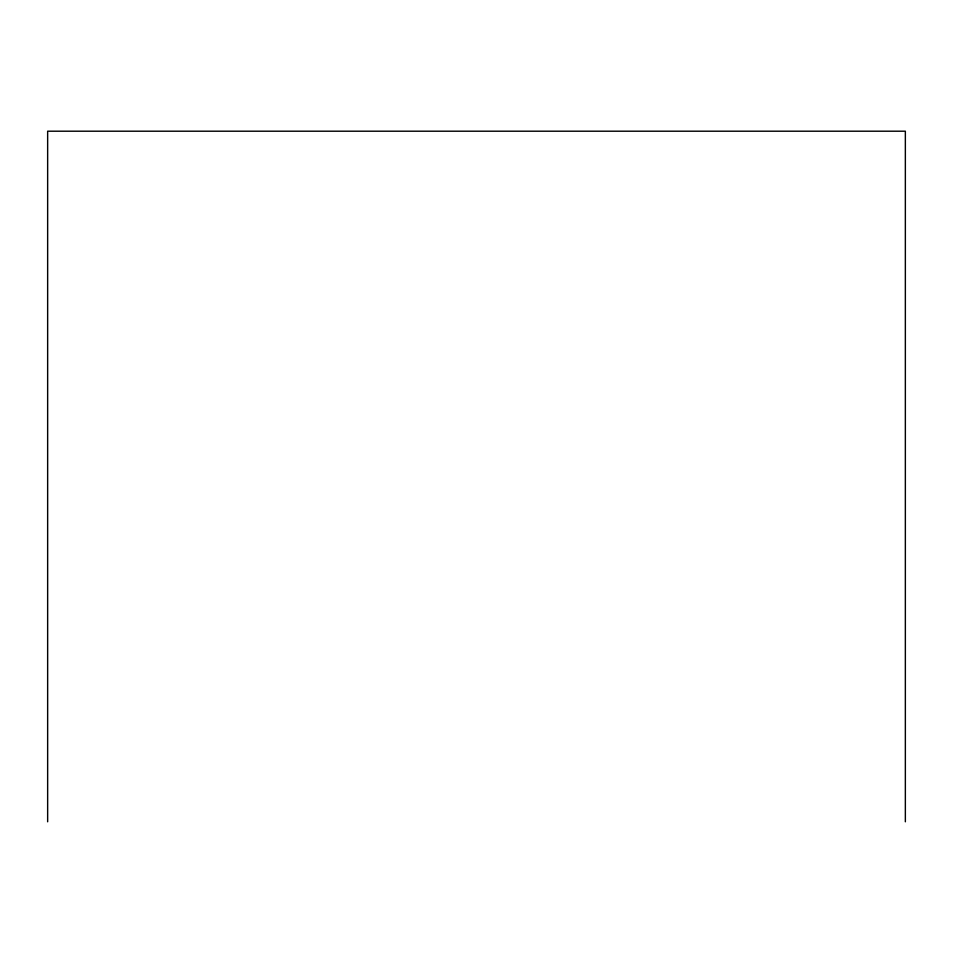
<?xml version="1.0" encoding="UTF-8"?>
<svg xmlns="http://www.w3.org/2000/svg" width="953" height="953" viewBox="0 0 953 953"><rect width="100%" height="100%" fill="white"/><g stroke="black" fill="none" stroke-linecap="round" stroke-linejoin="round"><path stroke-width="1.43" d="M905.35 821.796L905.35 131.204L47.65 131.204L47.65 821.796"/></g></svg>
